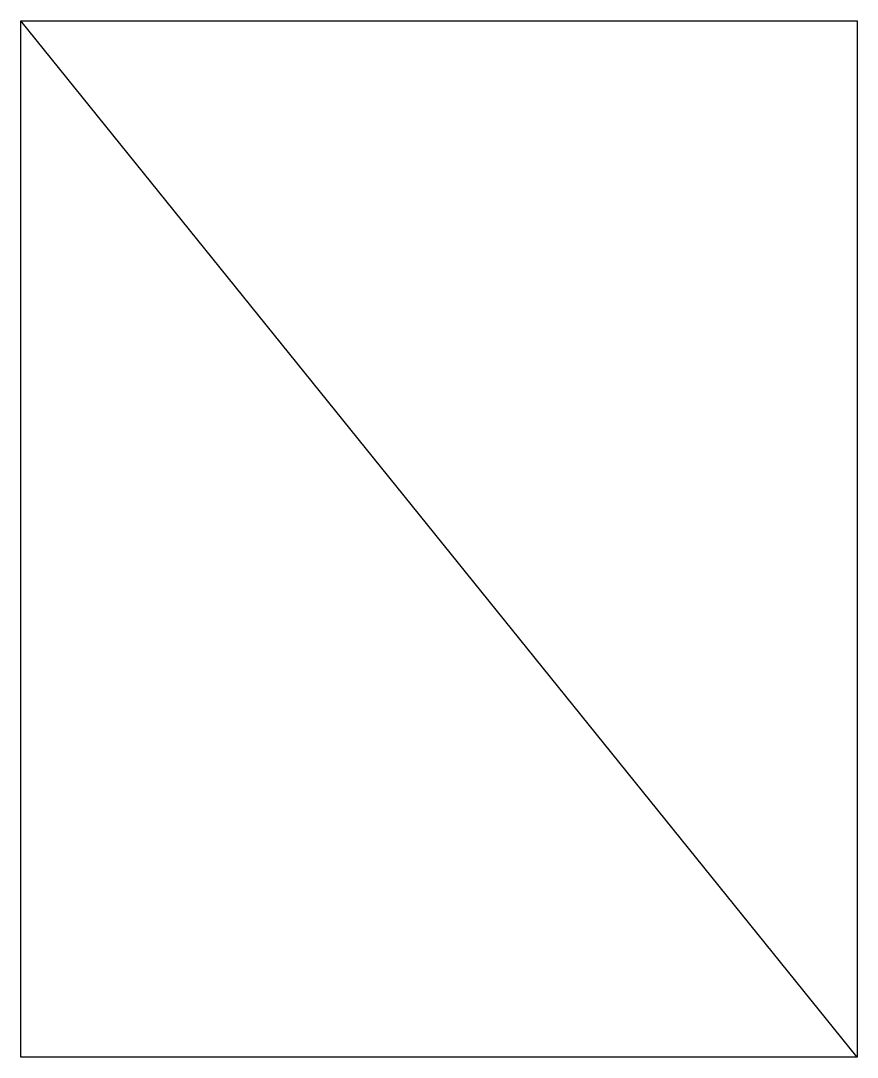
# Model space of a CAD drawing. Extents: x 774782 to 783577, y 76258 to 87155.
import ezdxf

# ---------------------------------------------------------------- set-up
doc = ezdxf.new("R2010")
doc.units = 0
doc.layers.add('Default', color=7, linetype='Continuous')

msp = doc.modelspace()

# ---------------------------------------------------------------- linework, layer by layer
at = {"layer": 'Default'}
msp.add_line((783577, 76258), (774782, 87155), dxfattribs=at)
msp.add_lwpolyline([(783577, 76258), (774782, 76258), (774782, 87155), (783577, 87155)], close=True, dxfattribs=at)

doc.saveas('drawing.dxf')
